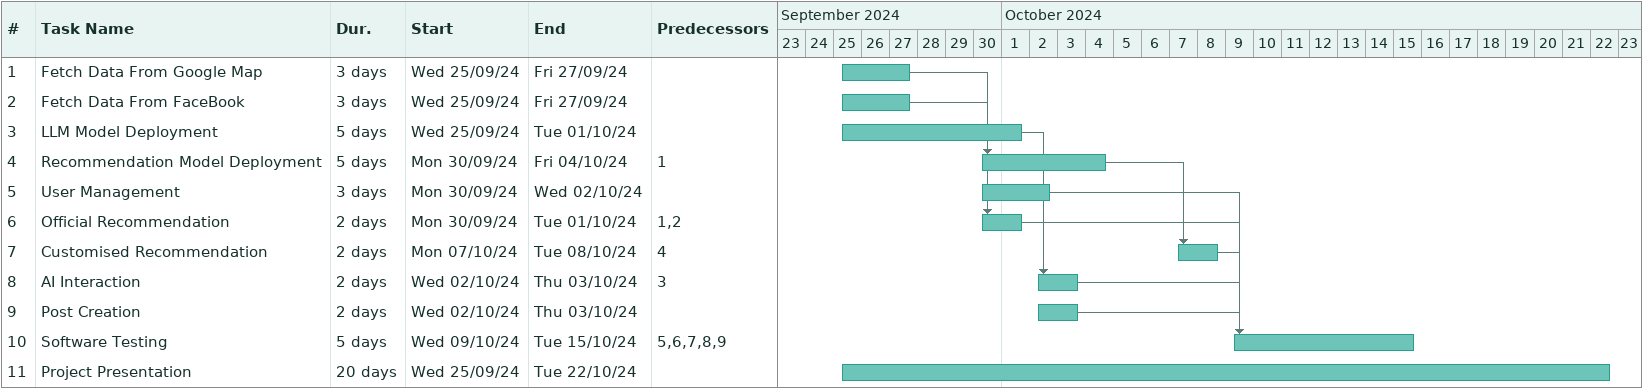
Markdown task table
| ID | Task | Duration | Start | Finish | Predecessors |
|---|---|---|---|---|---|
| 1 | Fetch Data From Google Map | 3d | 2024-09-25 | 2024-09-27 |  |
| 2 | Fetch Data From FaceBook | 3d | 2024-09-25 | 2024-09-27 |  |
| 3 | LLM Model Deployment | 5d | 2024-09-25 | 2024-10-01 |  |
| 4 | Recommendation Model Deployment | 5d | 2024-09-30 | 2024-10-04 | 1 |
| 5 | User Management | 3d | 2024-09-30 | 2024-10-02 |  |
| 6 | Official Recommendation | 2d | 2024-09-30 | 2024-10-01 | 1, 2 |
| 7 | Customised Recommendation | 2d | 2024-10-07 | 2024-10-08 | 4 |
| 8 | AI Interaction | 2d | 2024-10-02 | 2024-10-03 | 3 |
| 9 | Post Creation | 2d | 2024-10-02 | 2024-10-03 |  |
| 10 | Software Testing | 5d | 2024-10-09 | 2024-10-15 | 5, 6, 7, 8, 9 |
| 11 | Project Presentation | 20d | 2024-09-25 | 2024-10-22 |  |
